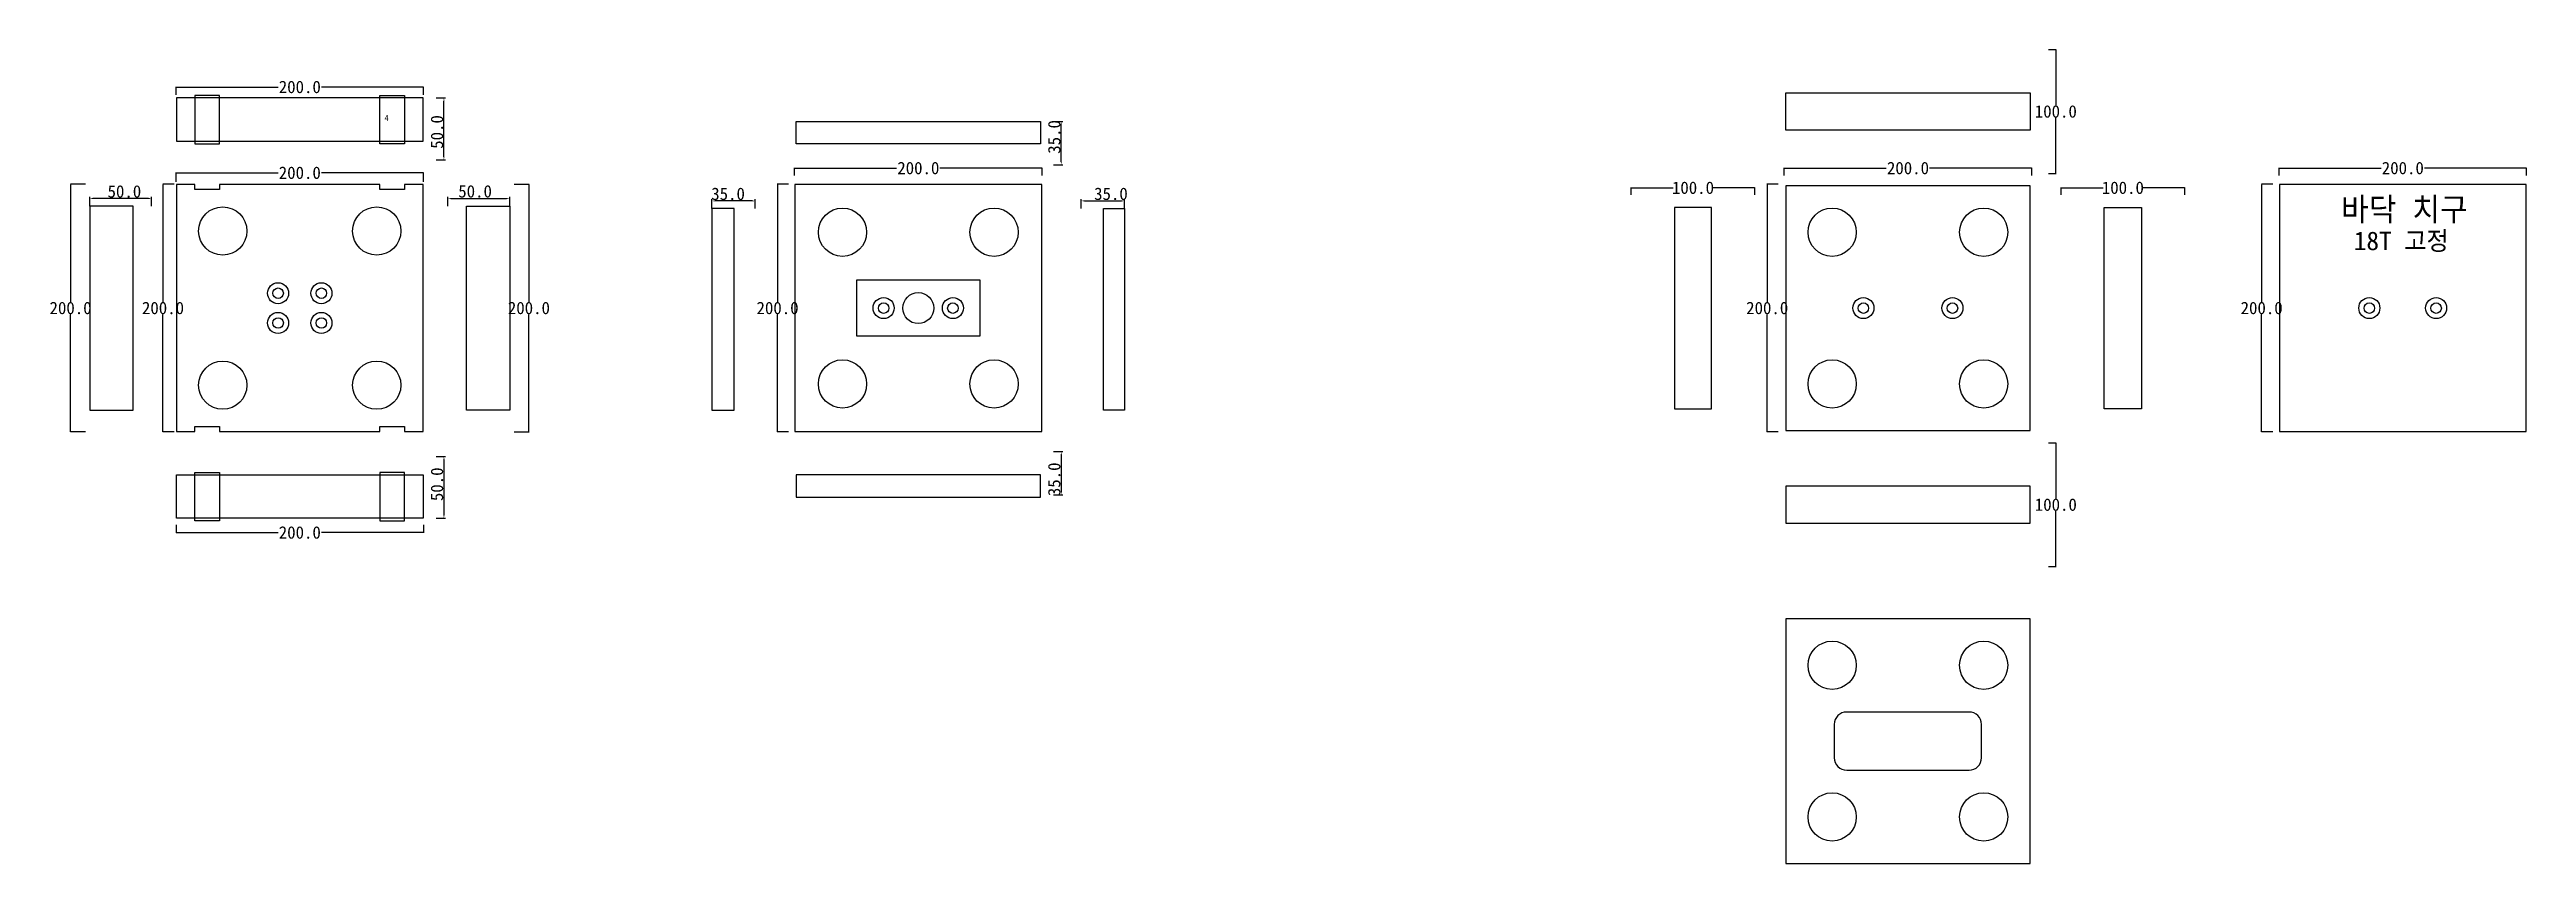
# Model space of a CAD drawing. Header units: millimetres. Extents: x 463 to 2466, y 377 to 1034.
import ezdxf

# ---------------------------------------------------------------- set-up
doc = ezdxf.new("R2010")
doc.units = ezdxf.units.MM
for name, color, linetype in [('TEXT', 7, 'Continuous'), ('볼트 구멍', 7, 'Continuous'), ('치구', 7, 'Continuous'), ('치수', 7, 'Continuous')]:
    doc.layers.add(name, color=color, linetype=linetype)
doc.dimstyles.new('ISO-25', dxfattribs={"dimtxt": 2.5, "dimasz": 2.5, "dimexe": 1.25, "dimexo": 0.625, "dimtad": 1, "dimdsep": 46, "dimtxsty": 'Standard', "dimcen": 2.5, "dimadec": 0, "dimazin": 0, "dimtfac": 1, "dimtmove": 0, "dimatfit": 3, "dimfxl": 0, "dimarcsym": 0})
doc.dimstyles.get("Standard").update_dxf_attribs({"dimtxt": 7, "dimasz": 0.18, "dimexe": 0.18, "dimexo": 0.0625, "dimgap": 0.09, "dimtad": 0, "dimtih": 1, "dimtoh": 1, "dimdec": 1, "dimzin": 0, "dimdsep": 46, "dimtxsty": 'Standard', "dimcen": 0.09, "dimadec": 0, "dimazin": 0, "dimtfac": 1, "dimtdec": 1, "dimtofl": 0, "dimtmove": 0, "dimatfit": 3, "dimfxl": 0, "dimtolj": 1, "dimtzin": 0, "dimarcsym": 0})

# ---------------------------------------------------------------- blocks, each defined once
blk = doc.blocks.new('*D74')
at = {"layer": 'Defpoints', "color": 0}
for p in [(2265.6, 932.1), (2465.6, 938), (2465.6, 932.1)]:
    blk.add_point(p, dxfattribs=at)
at = {"layer": '치수', "color": 0, "lineweight": -2}
for p, q in [((2265.6, 932.1), (2265.6, 938.1)), ((2265.7, 938), (2348, 938)), ((2465.4, 938), (2383.1, 938)), ((2465.6, 932.1), (2465.6, 938.1))]:
    blk.add_line(p, q, dxfattribs=at)
at = {"layer": '치수', "color": 0}
for points in [[(2265.7, 938), (2265.7, 937.9), (2265.6, 938)], [(2465.4, 938), (2465.4, 937.9), (2465.6, 938)]]:
    blk.add_solid(points, dxfattribs=at)
at = {"layer": '치수', "color": 0, "insert": (2365.6, 938), "char_height": 10, "attachment_point": 5}
blk.add_mtext('\\A1;200.0', dxfattribs=at)
blk = doc.blocks.new('*D75')
at = {"layer": 'Defpoints', "color": 0}
for p in [(1297.3, 904.8), (1332.3, 911.5), (1332.3, 904.8)]:
    blk.add_point(p, dxfattribs=at)
at = {"layer": '치수', "color": 0, "lineweight": -2}
for p, q in [((1297.3, 905.4), (1297.3, 912.8)), ((1299.8, 911.5), (1329.8, 911.5)), ((1332.3, 905.4), (1332.3, 912.8))]:
    blk.add_line(p, q, dxfattribs=at)
at = {"layer": '치수', "color": 0}
for points in [[(1299.8, 912), (1299.8, 911.1), (1297.3, 911.5)], [(1329.8, 912), (1329.8, 911.1), (1332.3, 911.5)]]:
    blk.add_solid(points, dxfattribs=at)
at = {"layer": '치수', "color": 0, "insert": (1321.3, 917.2), "char_height": 10, "attachment_point": 5}
blk.add_mtext('35.0', dxfattribs=at)
blk = doc.blocks.new('*D76')
at = {"layer": 'Defpoints', "color": 0}
for p in [(1060.7, 925), (1051.8, 725), (1060.7, 725)]:
    blk.add_point(p, dxfattribs=at)
at = {"layer": '치수', "color": 0, "lineweight": -2}
for p, q in [((1060.6, 925), (1051.6, 925)), ((1051.8, 924.8), (1051.8, 830.1)), ((1051.8, 725.1), (1051.8, 819.9)), ((1060.6, 725), (1051.6, 725))]:
    blk.add_line(p, q, dxfattribs=at)
at = {"layer": '치수', "color": 0}
for points in [[(1051.7, 924.8), (1051.8, 924.8), (1051.8, 925)], [(1051.7, 725.1), (1051.8, 725.1), (1051.8, 725)]]:
    blk.add_solid(points, dxfattribs=at)
at = {"layer": '치수', "color": 0, "insert": (1051.8, 825), "char_height": 10, "attachment_point": 5}
blk.add_mtext('\\A1;200.0', dxfattribs=at)
blk = doc.blocks.new('*D77')
at = {"layer": 'Defpoints', "color": 0}
for p in [(492.4, 925), (480.3, 725), (492.4, 725)]:
    blk.add_point(p, dxfattribs=at)
at = {"layer": '치수', "color": 0, "lineweight": -2}
for p, q in [((492.3, 925), (480.2, 925)), ((480.3, 924.8), (480.3, 830.1)), ((480.3, 725.1), (480.3, 819.9)), ((492.3, 725), (480.2, 725))]:
    blk.add_line(p, q, dxfattribs=at)
at = {"layer": '치수', "color": 0}
for points in [[(480.3, 924.8), (480.4, 924.8), (480.3, 925)], [(480.3, 725.1), (480.4, 725.1), (480.3, 725)]]:
    blk.add_solid(points, dxfattribs=at)
at = {"layer": '치수', "color": 0, "insert": (480.3, 825), "char_height": 10, "attachment_point": 5}
blk.add_mtext('\\A1;200.0', dxfattribs=at)
blk = doc.blocks.new('*D78')
at = {"layer": 'Defpoints', "color": 0}
for p in [(564.1, 925), (555, 725), (564.1, 725)]:
    blk.add_point(p, dxfattribs=at)
at = {"layer": '치수', "color": 0, "lineweight": -2}
for p, q in [((564, 925), (554.8, 925)), ((555, 924.8), (555, 830.1)), ((555, 725.1), (555, 819.9)), ((564, 725), (554.8, 725))]:
    blk.add_line(p, q, dxfattribs=at)
at = {"layer": '치수', "color": 0}
for points in [[(555, 924.8), (555.1, 924.8), (555, 925)], [(555, 725.1), (555.1, 725.1), (555, 725)]]:
    blk.add_solid(points, dxfattribs=at)
at = {"layer": '치수', "color": 0, "insert": (555, 825), "char_height": 10, "attachment_point": 5}
blk.add_mtext('\\A1;200.0', dxfattribs=at)
blk = doc.blocks.new('*D79')
at = {"layer": 'Defpoints', "color": 0}
for p in [(838.7, 925), (838.7, 725), (850.8, 725)]:
    blk.add_point(p, dxfattribs=at)
at = {"layer": '치수', "color": 0, "lineweight": -2}
for p, q in [((838.8, 925), (851, 925)), ((850.8, 924.8), (850.8, 830.1)), ((850.8, 725.1), (850.8, 819.9)), ((838.8, 725), (851, 725))]:
    blk.add_line(p, q, dxfattribs=at)
at = {"layer": '치수', "color": 0}
for points in [[(850.7, 924.8), (850.8, 924.8), (850.8, 925)], [(850.7, 725.1), (850.8, 725.1), (850.8, 725)]]:
    blk.add_solid(points, dxfattribs=at)
at = {"layer": '치수', "color": 0, "insert": (850.8, 825), "char_height": 10, "attachment_point": 5}
blk.add_mtext('\\A1;200.0', dxfattribs=at)
blk = doc.blocks.new('*D80')
at = {"layer": 'Defpoints', "color": 0}
for p in [(565.6, 650.1), (765.6, 650.1), (765.6, 643.7)]:
    blk.add_point(p, dxfattribs=at)
at = {"layer": '치수', "color": 0, "lineweight": -2}
for p, q in [((565.6, 650), (565.6, 643.5)), ((565.7, 643.7), (648, 643.7)), ((765.4, 643.7), (683.1, 643.7)), ((765.6, 650), (765.6, 643.5))]:
    blk.add_line(p, q, dxfattribs=at)
at = {"layer": '치수', "color": 0}
for points in [[(565.7, 643.7), (565.7, 643.7), (565.6, 643.7)], [(765.4, 643.7), (765.4, 643.7), (765.6, 643.7)]]:
    blk.add_solid(points, dxfattribs=at)
at = {"layer": '치수', "color": 0, "insert": (665.6, 643.7), "char_height": 10, "attachment_point": 5}
blk.add_mtext('\\A1;200.0', dxfattribs=at)
blk = doc.blocks.new('*D81')
at = {"layer": 'Defpoints', "color": 0}
for p in [(775.2, 705.2), (775.2, 655.2), (782.1, 655.2)]:
    blk.add_point(p, dxfattribs=at)
at = {"layer": '치수', "color": 0, "lineweight": -2}
for p, q in [((775.9, 705.2), (783.4, 705.2)), ((782.1, 702.7), (782.1, 657.7)), ((775.9, 655.2), (783.4, 655.2))]:
    blk.add_line(p, q, dxfattribs=at)
at = {"layer": '치수', "color": 0}
for points in [[(781.7, 702.7), (782.5, 702.7), (782.1, 705.2)], [(781.7, 657.7), (782.5, 657.7), (782.1, 655.2)]]:
    blk.add_solid(points, dxfattribs=at)
at = {"layer": '치수', "color": 0, "insert": (776.5, 682.7), "char_height": 10, "attachment_point": 5, "rotation": 90}
blk.add_mtext('50.0', dxfattribs=at)
blk = doc.blocks.new('*D82')
at = {"layer": 'Defpoints', "color": 0}
for p in [(1274.2, 709.2), (1274.2, 674.2), (1281.1, 674.2)]:
    blk.add_point(p, dxfattribs=at)
at = {"layer": '치수', "color": 0, "lineweight": -2}
for p, q in [((1274.9, 709.2), (1282.4, 709.2)), ((1281.1, 706.7), (1281.1, 676.7)), ((1274.9, 674.2), (1282.4, 674.2))]:
    blk.add_line(p, q, dxfattribs=at)
at = {"layer": '치수', "color": 0}
for points in [[(1280.7, 706.7), (1281.5, 706.7), (1281.1, 709.2)], [(1280.7, 676.7), (1281.5, 676.7), (1281.1, 674.2)]]:
    blk.add_solid(points, dxfattribs=at)
at = {"layer": '치수', "color": 0, "insert": (1275.5, 686.7), "char_height": 10, "attachment_point": 5, "rotation": 90}
blk.add_mtext('35.0', dxfattribs=at)
blk = doc.blocks.new('*D83')
at = {"layer": 'Defpoints', "color": 0}
for p in [(565.6, 926.8), (765.6, 934.2), (765.6, 926.8)]:
    blk.add_point(p, dxfattribs=at)
at = {"layer": '치수', "color": 0, "lineweight": -2}
for p, q in [((565.6, 926.9), (565.6, 934.4)), ((565.7, 934.2), (648, 934.2)), ((765.4, 934.2), (683.1, 934.2)), ((765.6, 926.9), (765.6, 934.4))]:
    blk.add_line(p, q, dxfattribs=at)
at = {"layer": '치수', "color": 0}
for points in [[(565.7, 934.2), (565.7, 934.2), (565.6, 934.2)], [(765.4, 934.2), (765.4, 934.2), (765.6, 934.2)]]:
    blk.add_solid(points, dxfattribs=at)
at = {"layer": '치수', "color": 0, "insert": (665.6, 934.2), "char_height": 10, "attachment_point": 5}
blk.add_mtext('\\A1;200.0', dxfattribs=at)
blk = doc.blocks.new('*D84')
at = {"layer": 'Defpoints', "color": 0}
for p in [(765.6, 1003.5), (565.6, 997.1), (765.6, 997.1)]:
    blk.add_point(p, dxfattribs=at)
at = {"layer": '치수', "color": 0, "lineweight": -2}
for p, q in [((565.6, 997.2), (565.6, 1003.7)), ((565.7, 1003.5), (648, 1003.5)), ((765.4, 1003.5), (683.1, 1003.5)), ((765.6, 997.2), (765.6, 1003.7))]:
    blk.add_line(p, q, dxfattribs=at)
at = {"layer": '치수', "color": 0}
for points in [[(565.7, 1003.6), (565.7, 1003.5), (565.6, 1003.5)], [(765.4, 1003.6), (765.4, 1003.5), (765.6, 1003.5)]]:
    blk.add_solid(points, dxfattribs=at)
at = {"layer": '치수', "color": 0, "insert": (665.6, 1003.5), "char_height": 10, "attachment_point": 5}
blk.add_mtext('\\A1;200.0', dxfattribs=at)
blk = doc.blocks.new('*D85')
at = {"layer": 'Defpoints', "color": 0}
for p in [(495.8, 913.4), (495.8, 906.8), (545.8, 906.7)]:
    blk.add_point(p, dxfattribs=at)
at = {"layer": '치수', "color": 0, "lineweight": -2}
for p, q in [((495.8, 907.4), (495.8, 914.7)), ((543.3, 913.4), (498.3, 913.4)), ((545.8, 907.3), (545.8, 914.7))]:
    blk.add_line(p, q, dxfattribs=at)
at = {"layer": '치수', "color": 0}
for points in [[(498.3, 913.9), (498.3, 913), (495.8, 913.4)], [(543.3, 913.9), (543.3, 913), (545.8, 913.4)]]:
    blk.add_solid(points, dxfattribs=at)
at = {"layer": '치수', "color": 0, "insert": (523.8, 919.1), "char_height": 10, "attachment_point": 5}
blk.add_mtext('50.0', dxfattribs=at)
blk = doc.blocks.new('*D86')
at = {"layer": 'Defpoints', "color": 0}
for p in [(998.8, 911.5), (998.8, 904.8), (1033.8, 904.8)]:
    blk.add_point(p, dxfattribs=at)
at = {"layer": '치수', "color": 0, "lineweight": -2}
for p, q in [((998.8, 905.4), (998.8, 912.8)), ((1031.3, 911.5), (1001.3, 911.5)), ((1033.8, 905.4), (1033.8, 912.8))]:
    blk.add_line(p, q, dxfattribs=at)
at = {"layer": '치수', "color": 0}
for points in [[(1001.3, 912), (1001.3, 911.1), (998.8, 911.5)], [(1031.3, 912), (1031.3, 911.1), (1033.8, 911.5)]]:
    blk.add_solid(points, dxfattribs=at)
at = {"layer": '치수', "color": 0, "insert": (1011.8, 917.2), "char_height": 10, "attachment_point": 5}
blk.add_mtext('35.0', dxfattribs=at)
blk = doc.blocks.new('*D87')
at = {"layer": 'Defpoints', "color": 0}
for p in [(775.2, 994.7), (782.1, 994.7), (775.2, 944.7)]:
    blk.add_point(p, dxfattribs=at)
at = {"layer": '치수', "color": 0, "lineweight": -2}
for p, q in [((775.9, 994.7), (783.4, 994.7)), ((782.1, 947.2), (782.1, 992.2)), ((775.9, 944.7), (783.4, 944.7))]:
    blk.add_line(p, q, dxfattribs=at)
at = {"layer": '치수', "color": 0}
for points in [[(781.7, 992.2), (782.5, 992.2), (782.1, 994.7)], [(781.7, 947.2), (782.5, 947.2), (782.1, 944.7)]]:
    blk.add_solid(points, dxfattribs=at)
at = {"layer": '치수', "color": 0, "insert": (776.5, 967.2), "char_height": 10, "attachment_point": 5, "rotation": 90}
blk.add_mtext('50.0', dxfattribs=at)
blk = doc.blocks.new('*D88')
at = {"layer": 'Defpoints', "color": 0}
for p in [(785.3, 906.8), (835.3, 913.5), (835.3, 906.8)]:
    blk.add_point(p, dxfattribs=at)
at = {"layer": '치수', "color": 0, "lineweight": -2}
for p, q in [((785.3, 907.4), (785.3, 914.8)), ((787.8, 913.5), (832.8, 913.5)), ((835.3, 907.4), (835.3, 914.8))]:
    blk.add_line(p, q, dxfattribs=at)
at = {"layer": '치수', "color": 0}
for points in [[(787.8, 914), (787.8, 913.1), (785.3, 913.5)], [(832.8, 914), (832.8, 913.1), (835.3, 913.5)]]:
    blk.add_solid(points, dxfattribs=at)
at = {"layer": '치수', "color": 0, "insert": (807.3, 919.2), "char_height": 10, "attachment_point": 5}
blk.add_mtext('50.0', dxfattribs=at)
blk = doc.blocks.new('*D89')
at = {"layer": 'Defpoints', "color": 0}
for p in [(1274.2, 975.7), (1281.1, 975.7), (1274.2, 940.7)]:
    blk.add_point(p, dxfattribs=at)
at = {"layer": '치수', "color": 0, "lineweight": -2}
for p, q in [((1274.9, 975.7), (1282.4, 975.7)), ((1281.1, 943.2), (1281.1, 973.2)), ((1274.9, 940.7), (1282.4, 940.7))]:
    blk.add_line(p, q, dxfattribs=at)
at = {"layer": '치수', "color": 0}
for points in [[(1280.7, 973.2), (1281.5, 973.2), (1281.1, 975.7)], [(1280.7, 943.2), (1281.5, 943.2), (1281.1, 940.7)]]:
    blk.add_solid(points, dxfattribs=at)
at = {"layer": '치수', "color": 0, "insert": (1275.5, 963.2), "char_height": 10, "attachment_point": 5, "rotation": 90}
blk.add_mtext('35.0', dxfattribs=at)
blk = doc.blocks.new('*D90')
at = {"layer": 'Defpoints', "color": 0}
for p in [(1065.6, 932.1), (1265.6, 938), (1265.6, 932.1)]:
    blk.add_point(p, dxfattribs=at)
at = {"layer": '치수', "color": 0, "lineweight": -2}
for p, q in [((1065.6, 932.1), (1065.6, 938.1)), ((1065.7, 938), (1148, 938)), ((1265.4, 938), (1183.1, 938)), ((1265.6, 932.1), (1265.6, 938.1))]:
    blk.add_line(p, q, dxfattribs=at)
at = {"layer": '치수', "color": 0}
for points in [[(1065.7, 938), (1065.7, 937.9), (1065.6, 938)], [(1265.4, 938), (1265.4, 937.9), (1265.6, 938)]]:
    blk.add_solid(points, dxfattribs=at)
at = {"layer": '치수', "color": 0, "insert": (1165.6, 938), "char_height": 10, "attachment_point": 5}
blk.add_mtext('\\A1;200.0', dxfattribs=at)
blk = doc.blocks.new('*D91')
at = {"layer": 'Defpoints', "color": 0}
for p in [(1860.7, 925), (1851.8, 725), (1860.7, 725)]:
    blk.add_point(p, dxfattribs=at)
at = {"layer": '치수', "color": 0, "lineweight": -2}
for p, q in [((1860.6, 925), (1851.6, 925)), ((1851.8, 924.8), (1851.8, 830.1)), ((1851.8, 725.1), (1851.8, 819.9)), ((1860.6, 725), (1851.6, 725))]:
    blk.add_line(p, q, dxfattribs=at)
at = {"layer": '치수', "color": 0}
for points in [[(1851.7, 924.8), (1851.8, 924.8), (1851.8, 925)], [(1851.7, 725.1), (1851.8, 725.1), (1851.8, 725)]]:
    blk.add_solid(points, dxfattribs=at)
at = {"layer": '치수', "color": 0, "insert": (1851.8, 825), "char_height": 10, "attachment_point": 5}
blk.add_mtext('\\A1;200.0', dxfattribs=at)
blk = doc.blocks.new('*D92')
at = {"layer": 'Defpoints', "color": 0}
for p in [(2260.4, 925), (2251.5, 725), (2260.4, 725)]:
    blk.add_point(p, dxfattribs=at)
at = {"layer": '치수', "color": 0, "lineweight": -2}
for p, q in [((2260.4, 925), (2251.3, 925)), ((2251.5, 924.8), (2251.5, 830.1)), ((2251.5, 725.1), (2251.5, 819.9)), ((2260.4, 725), (2251.3, 725))]:
    blk.add_line(p, q, dxfattribs=at)
at = {"layer": '치수', "color": 0}
for points in [[(2251.5, 924.8), (2251.5, 924.8), (2251.5, 925)], [(2251.5, 725.1), (2251.5, 725.1), (2251.5, 725)]]:
    blk.add_solid(points, dxfattribs=at)
at = {"layer": '치수', "color": 0, "insert": (2251.5, 825), "char_height": 10, "attachment_point": 5}
blk.add_mtext('\\A1;200.0', dxfattribs=at)
blk = doc.blocks.new('*D93')
at = {"layer": 'Defpoints', "color": 0}
for p in [(2079.2, 716.2), (2085.1, 716.2), (2079.2, 616.2)]:
    blk.add_point(p, dxfattribs=at)
at = {"layer": '치수', "color": 0, "lineweight": -2}
for p, q in [((2079.3, 716.2), (2085.3, 716.2)), ((2085.1, 716), (2085.1, 671.3)), ((2085.1, 616.4), (2085.1, 661.1)), ((2079.3, 616.2), (2085.3, 616.2))]:
    blk.add_line(p, q, dxfattribs=at)
at = {"layer": '치수', "color": 0}
for points in [[(2085.1, 716), (2085.2, 716), (2085.1, 716.2)], [(2085.1, 616.4), (2085.2, 616.4), (2085.1, 616.2)]]:
    blk.add_solid(points, dxfattribs=at)
at = {"layer": '치수', "color": 0, "insert": (2085.1, 666.2), "char_height": 10, "attachment_point": 5}
blk.add_mtext('\\A1;100.0', dxfattribs=at)
blk = doc.blocks.new('*D94')
at = {"layer": 'Defpoints', "color": 0}
for p in [(1865.6, 932.1), (2065.6, 938), (2065.6, 932.1)]:
    blk.add_point(p, dxfattribs=at)
at = {"layer": '치수', "color": 0, "lineweight": -2}
for p, q in [((1865.6, 932.1), (1865.6, 938.1)), ((1865.7, 938), (1948, 938)), ((2065.4, 938), (1983.1, 938)), ((2065.6, 932.1), (2065.6, 938.1))]:
    blk.add_line(p, q, dxfattribs=at)
at = {"layer": '치수', "color": 0}
for points in [[(1865.7, 938), (1865.7, 937.9), (1865.6, 938)], [(2065.4, 938), (2065.4, 937.9), (2065.6, 938)]]:
    blk.add_solid(points, dxfattribs=at)
at = {"layer": '치수', "color": 0, "insert": (1965.6, 938), "char_height": 10, "attachment_point": 5}
blk.add_mtext('\\A1;200.0', dxfattribs=at)
blk = doc.blocks.new('*D95')
at = {"layer": 'Defpoints', "color": 0}
for p in [(1741.8, 922.1), (1741.8, 916.3), (1841.8, 916.3)]:
    blk.add_point(p, dxfattribs=at)
at = {"layer": '치수', "color": 0, "lineweight": -2}
for p, q in [((1741.8, 916.3), (1741.8, 922.3)), ((1742, 922.1), (1775.9, 922.1)), ((1841.6, 922.1), (1807.7, 922.1)), ((1841.8, 916.3), (1841.8, 922.3))]:
    blk.add_line(p, q, dxfattribs=at)
at = {"layer": '치수', "color": 0}
for points in [[(1742, 922.2), (1742, 922.1), (1741.8, 922.1)], [(1841.6, 922.2), (1841.6, 922.1), (1841.8, 922.1)]]:
    blk.add_solid(points, dxfattribs=at)
at = {"layer": '치수', "color": 0, "insert": (1791.8, 922.1), "char_height": 10, "attachment_point": 5}
blk.add_mtext('\\A1;100.0', dxfattribs=at)
blk = doc.blocks.new('*D96')
at = {"layer": 'Defpoints', "color": 0}
for p in [(2189.3, 922.1), (2089.3, 916.3), (2189.3, 916.3)]:
    blk.add_point(p, dxfattribs=at)
at = {"layer": '치수', "color": 0, "lineweight": -2}
for p, q in [((2089.3, 916.3), (2089.3, 922.3)), ((2089.5, 922.1), (2123.4, 922.1)), ((2189.1, 922.1), (2155.2, 922.1)), ((2189.3, 916.3), (2189.3, 922.3))]:
    blk.add_line(p, q, dxfattribs=at)
at = {"layer": '치수', "color": 0}
for points in [[(2089.5, 922.2), (2089.5, 922.1), (2089.3, 922.1)], [(2189.1, 922.2), (2189.1, 922.1), (2189.3, 922.1)]]:
    blk.add_solid(points, dxfattribs=at)
at = {"layer": '치수', "color": 0, "insert": (2139.3, 922.1), "char_height": 10, "attachment_point": 5}
blk.add_mtext('\\A1;100.0', dxfattribs=at)
blk = doc.blocks.new('*D97')
at = {"layer": 'Defpoints', "color": 0}
for p in [(2079.2, 1033.7), (2079.2, 933.7), (2085.1, 933.7)]:
    blk.add_point(p, dxfattribs=at)
at = {"layer": '치수', "color": 0, "lineweight": -2}
for p, q in [((2079.3, 1033.7), (2085.3, 1033.7)), ((2085.1, 1033.5), (2085.1, 988.8)), ((2085.1, 933.9), (2085.1, 978.6)), ((2079.3, 933.7), (2085.3, 933.7))]:
    blk.add_line(p, q, dxfattribs=at)
at = {"layer": '치수', "color": 0}
for points in [[(2085.1, 1033.5), (2085.2, 1033.5), (2085.1, 1033.7)], [(2085.1, 933.9), (2085.2, 933.9), (2085.1, 933.7)]]:
    blk.add_solid(points, dxfattribs=at)
at = {"layer": '치수', "color": 0, "insert": (2085.1, 983.7), "char_height": 10, "attachment_point": 5}
blk.add_mtext('\\A1;100.0', dxfattribs=at)

msp = doc.modelspace()

# ---------------------------------------------------------------- linework, layer by layer
at = {"layer": '볼트 구멍', "color": 1}
msp.add_lwpolyline([(1215.55, 847.47), (1115.55, 847.47), (1115.55, 802.47), (1215.55, 802.47)], close=True, dxfattribs=at)
at = {"layer": '볼트 구멍', "elevation": 0}
msp.add_lwpolyline([(1916.05, 451.79), (2015.05, 451.79, 0.4142136), (2025.05, 461.79), (2025.05, 488.79, 0.4142136), (2015.05, 498.79), (1916.05, 498.79, 0.4142136), (1906.05, 488.79), (1906.05, 461.79, 0.4142136)], format="xyb", close=True, dxfattribs=at)
at = {"layer": '볼트 구멍', "color": 6}
for centre in [(648.05, 836.97), (683.05, 836.97), (648.05, 812.97), (683.05, 812.97), (1137.55, 824.97), (1193.55, 824.97), (1929.55, 824.97), (2001.55, 824.97), (2338.55, 824.97), (2392.55, 824.97)]:
    msp.add_circle(centre, 8.5, dxfattribs=at)
at = {"layer": '볼트 구멍', "color": 3}
for centre, radius in [((648.05, 836.97), 4.25), ((683.05, 836.97), 4.25), ((1137.55, 824.97), 4.25), ((1165.55, 824.97), 12.5), ((1193.55, 824.97), 4.25), ((1929.55, 824.97), 4.25), ((2001.55, 824.97), 4.25), ((2338.55, 824.97), 4.25), ((2392.55, 824.97), 4.25), ((648.05, 812.97), 4.25), ((683.05, 812.97), 4.25)]:
    msp.add_circle(centre, radius, dxfattribs=at)
at = {"layer": '치구'}
for points in [[(565.8, 959.72), (765.3, 959.72), (765.3, 994.72), (565.8, 994.72)], [(2064.3, 998.72), (2064.3, 968.72), (1866.8, 968.72), (1866.8, 998.72)], [(1264.3, 975.72), (1264.3, 957.72), (1066.8, 957.72), (1066.8, 975.72)], [(565.8, 725.22), (580.8, 725.22), (580.8, 729.22), (600.8, 729.22), (600.8, 725.22), (730.3, 725.22), (730.3, 729.22), (750.3, 729.22), (750.3, 725.22), (765.3, 725.22), (765.3, 924.72), (750.3, 924.72), (750.3, 920.72), (730.3, 920.72), (730.3, 924.72), (600.8, 924.72), (600.8, 920.72), (580.8, 920.72), (580.8, 924.72), (565.8, 924.72)], [(1065.8, 924.72), (1065.8, 725.22), (1265.3, 725.22), (1265.3, 924.72)], [(1866.8, 923.72), (1866.8, 726.22), (2064.3, 726.22), (2064.3, 923.72)], [(2265.8, 924.72), (2265.8, 725.22), (2465.3, 725.22), (2465.3, 924.72)], [(530.8, 907.32), (495.8, 907.32), (495.8, 742.62), (530.8, 742.62)], [(800.3, 907.32), (835.3, 907.32), (835.3, 742.62), (800.3, 742.62)], [(1016.8, 905.32), (998.8, 905.32), (998.8, 742.62), (1016.8, 742.62)], [(1315.3, 905.32), (1332.3, 905.32), (1332.3, 742.62), (1315.3, 742.62)], [(1806.8, 906.32), (1776.8, 906.32), (1776.8, 743.62), (1806.8, 743.62)], [(2124.3, 906.32), (2154.3, 906.32), (2154.3, 743.62), (2124.3, 743.62)], [(565.8, 690.22), (765.3, 690.22), (765.3, 655.22), (565.8, 655.22)], [(1264.3, 672.22), (1264.3, 690.22), (1066.8, 690.22), (1066.8, 672.22)], [(2064.3, 651.22), (2064.3, 681.22), (1866.8, 681.22), (1866.8, 651.22)], [(1866.8, 574.04), (1866.8, 376.54), (2064.3, 376.54), (2064.3, 574.04)]]:
    msp.add_lwpolyline(points, close=True, dxfattribs=at)
at = {"layer": '치구', "color": 1}
for points in [[(580.8, 957.72), (600.8, 957.72), (600.8, 996.71), (580.8, 996.71)], [(750.3, 957.72), (730.3, 957.72), (730.3, 996.71), (750.3, 996.71)], [(580.8, 692.22), (600.8, 692.22), (600.8, 653.22), (580.8, 653.22)], [(750.3, 692.22), (730.3, 692.22), (730.3, 653.22), (750.3, 653.22)]]:
    msp.add_lwpolyline(points, close=True, dxfattribs=at)
at = {"layer": '치구'}
for centre in [(603.3, 887.22), (727.8, 887.22), (1104.3, 886.22), (1226.8, 886.22), (1904.3, 886.22), (2026.8, 886.22), (603.3, 762.72), (727.8, 762.72), (1104.3, 763.72), (1226.8, 763.72), (1904.3, 763.72), (2026.8, 763.72), (1904.3, 536.54), (2026.8, 536.54), (1904.3, 414.04), (2026.8, 414.04)]:
    msp.add_circle(centre, 19.5, dxfattribs=at)

# ---------------------------------------------------------------- texts
at = {"layer": 'TEXT', "color": 1}
msp.add_text('4', height=5, dxfattribs=at).set_placement((734.12, 976.02))
at = {"layer": 'TEXT', "color": 6, "linetype": 'Continuous'}
msp.add_text('바닥 치구', height=18.75, dxfattribs=at).set_placement((2315.64, 895.31))
at = {"layer": 'TEXT', "color": 6}
msp.add_text('18T 고정', height=15, dxfattribs=at).set_placement((2325.98, 871.8))

# ---------------------------------------------------------------- dimensions: what is measured, and where the dimension line sits
at = {"layer": '치수', "color": 4}
for base, p1, p2, angle, picture, middle in [((2085.13, 933.72), (2079.24, 1033.72), (2079.24, 933.72), 270, '*D97', (2085.13, 983.72)), ((480.34, 724.97), (492.41, 924.97), (492.41, 724.97), 90, '*D77', (480.34, 824.97)), ((555.02, 724.97), (564.09, 924.97), (564.09, 724.97), 90, '*D78', (555.02, 824.97)), ((850.77, 724.97), (838.7, 924.97), (838.7, 724.97), 90, '*D79', (850.77, 824.97)), ((1051.76, 724.97), (1060.66, 924.97), (1060.66, 724.97), 90, '*D76', (1051.76, 824.97)), ((1741.8, 922.14), (1841.8, 916.25), (1741.8, 916.25), 180, '*D95', (1791.8, 922.14)), ((1851.76, 724.97), (1860.66, 924.97), (1860.66, 724.97), 90, '*D91', (1851.76, 824.97)), ((2251.51, 724.97), (2260.41, 924.97), (2260.41, 724.97), 90, '*D92', (2251.51, 824.97)), ((2085.13, 716.22), (2079.24, 616.22), (2079.24, 716.22), 90, '*D93', (2085.13, 666.22))]:
    dim = msp.add_linear_dim(base=base, p1=p1, p2=p2, angle=angle, dimstyle='Standard', override={"dimtxt": 10}, dxfattribs=at)
    dim.commit()
    dim.dimension.update_dxf_attribs({"geometry": picture, "text_midpoint": middle})
for base, p1, p2, dimstyle, override, picture, middle in [((765.55, 1003.54), (565.55, 997.14), (765.55, 997.14), 'Standard', {"dimtxt": 10}, '*D84', (665.55, 1003.54)), ((835.3, 913.54), (785.3, 906.77), (835.3, 906.77), 'ISO-25', {"dimtxt": 10, "dimdec": 1, "dimzin": 0, "dimtdec": 1}, '*D88', (807.3, 913.54)), ((1332.3, 911.54), (1297.3, 904.77), (1332.3, 904.77), 'ISO-25', {"dimtxt": 10, "dimdec": 1, "dimzin": 0, "dimtdec": 1}, '*D75', (1321.3, 911.54)), ((765.55, 643.71), (565.55, 650.1), (765.55, 650.1), 'Standard', {"dimtxt": 10}, '*D80', (665.55, 643.71))]:
    dim = msp.add_linear_dim(base=base, p1=p1, p2=p2, dimstyle=dimstyle, override=override, dxfattribs=at)
    dim.commit()
    dim.dimension.update_dxf_attribs({"geometry": picture, "text_midpoint": middle, "dimtype": 160})
for base, p1, p2, angle, picture, middle in [((782.13, 994.72), (775.23, 944.72), (775.23, 994.72), 90, '*D87', (782.13, 967.22)), ((1281.13, 975.72), (1274.23, 940.72), (1274.23, 975.72), 90, '*D89', (1281.13, 963.22)), ((495.8, 913.44), (545.8, 906.67), (495.8, 906.77), 180, '*D85', (523.8, 913.44)), ((998.8, 911.54), (1033.8, 904.77), (998.8, 904.77), 180, '*D86', (1011.8, 911.54)), ((782.13, 655.22), (775.23, 705.22), (775.23, 655.22), 270, '*D81', (782.13, 682.72)), ((1281.13, 674.22), (1274.23, 709.22), (1274.23, 674.22), 270, '*D82', (1281.13, 686.72))]:
    dim = msp.add_linear_dim(base=base, p1=p1, p2=p2, angle=angle, dimstyle='ISO-25', override={"dimtxt": 10, "dimdec": 1, "dimzin": 0, "dimtdec": 1}, dxfattribs=at)
    dim.commit()
    dim.dimension.update_dxf_attribs({"geometry": picture, "text_midpoint": middle, "dimtype": 160})
for base, p1, p2, picture, middle in [((1265.55, 937.96), (1065.55, 932.07), (1265.55, 932.07), '*D90', (1165.55, 937.96)), ((2065.55, 937.96), (1865.55, 932.07), (2065.55, 932.07), '*D94', (1965.55, 937.96)), ((2465.55, 937.96), (2265.55, 932.07), (2465.55, 932.07), '*D74', (2365.55, 937.96)), ((765.55, 934.19), (565.55, 926.79), (765.55, 926.79), '*D83', (665.55, 934.19)), ((2189.3, 922.14), (2089.3, 916.25), (2189.3, 916.25), '*D96', (2139.3, 922.14))]:
    dim = msp.add_linear_dim(base=base, p1=p1, p2=p2, dimstyle='Standard', override={"dimtxt": 10}, dxfattribs=at)
    dim.commit()
    dim.dimension.update_dxf_attribs({"geometry": picture, "text_midpoint": middle})

doc.saveas('drawing.dxf')
